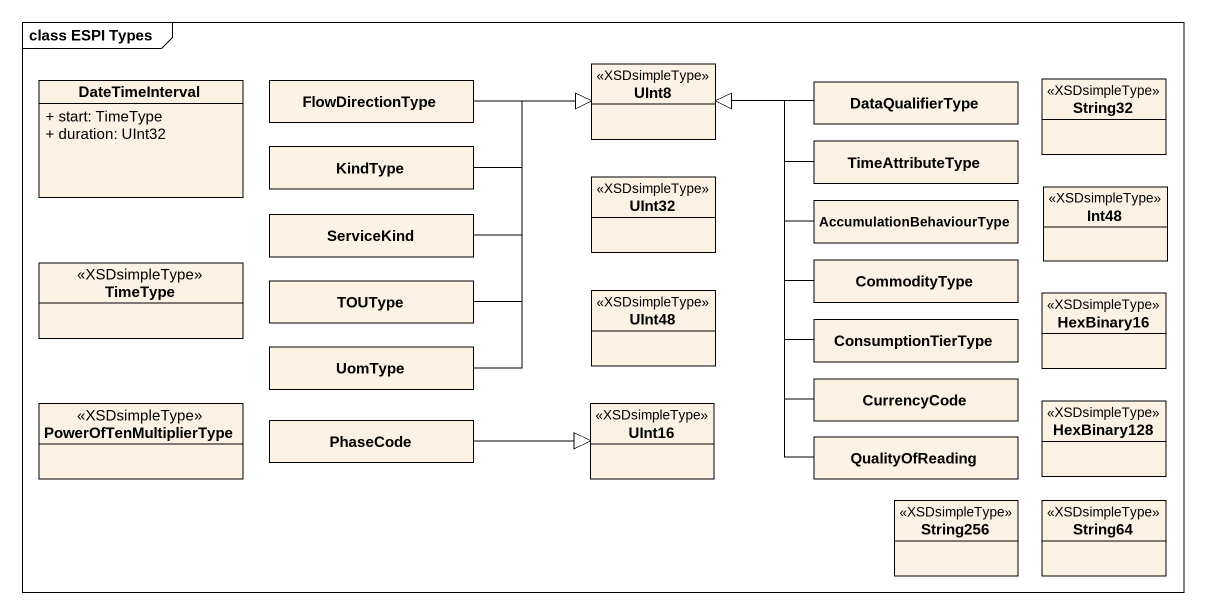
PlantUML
@startuml
mainframe class ESPI Types
hide circle
hide empty members
skinparam classAttributeIconSize 0
class DateTimeInterval {
  + start: TimeType
  + duration: UInt32
}
class FlowDirectionType
class UInt8 <<XSDsimpleType>>
class DataQualifierType
class String32 <<XSDsimpleType>>
class KindType
class UInt32 <<XSDsimpleType>>
class TimeAttributeType
class ServiceKind
class AccumulationBehaviourType
class Int48 <<XSDsimpleType>>
class TimeType <<XSDsimpleType>>
class TOUType
class UInt48 <<XSDsimpleType>>
class CommodityType
class HexBinary16 <<XSDsimpleType>>
class UomType
class ConsumptionTierType
class PowerOfTenMultiplierType <<XSDsimpleType>>
class PhaseCode
class UInt16 <<XSDsimpleType>>
class CurrencyCode
class HexBinary128 <<XSDsimpleType>>
class QualityOfReading
class String256 <<XSDsimpleType>>
class String64 <<XSDsimpleType>>
FlowDirectionType -right-|> UInt8
DataQualifierType -left-|> UInt8
KindType -right-|> UInt8
TimeAttributeType -left-|> UInt8
ServiceKind -right-|> UInt8
AccumulationBehaviourType -left-|> UInt8
TOUType -up-|> UInt8
CommodityType -up-|> UInt8
UomType -up-|> UInt8
ConsumptionTierType -up-|> UInt8
PhaseCode -right-|> UInt16
CurrencyCode -up-|> UInt8
QualityOfReading -up-|> UInt8
@enduml
